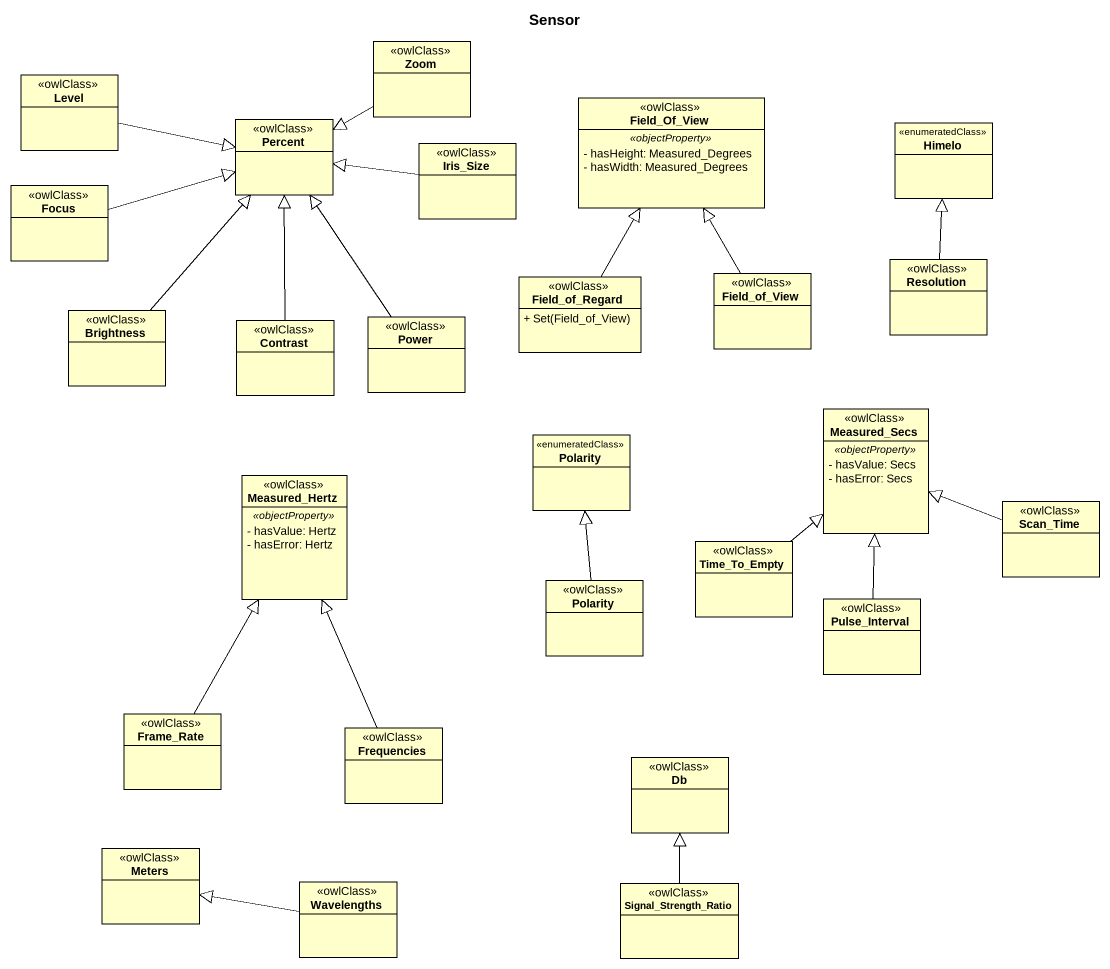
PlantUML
@startuml
title Sensor
hide circle
hide empty members
skinparam classAttributeIconSize 0
class Zoom <<owlClass>>
class Level <<owlClass>>
class Field_Of_View <<owlClass>> {
  .. <<objectProperty>> ..
  - hasHeight: Measured_Degrees
  - hasWidth: Measured_Degrees
}
class Percent <<owlClass>>
class Iris_Size <<owlClass>>
class Himelo <<enumeratedClass>>
class Focus <<owlClass>>
class Field_of_Regard <<owlClass>> {
  + Set(Field_of_View)
}
class Field_of_View <<owlClass>>
class Resolution <<owlClass>>
class Brightness <<owlClass>>
class Contrast <<owlClass>>
class Power <<owlClass>>
class Polarity <<enumeratedClass>>
class Measured_Secs <<owlClass>> {
  .. <<objectProperty>> ..
  - hasValue: Secs
  - hasError: Secs
}
class Measured_Hertz <<owlClass>> {
  .. <<objectProperty>> ..
  - hasValue: Hertz
  - hasError: Hertz
}
class Scan_Time <<owlClass>>
class "Polarity" as Polarity_2 <<owlClass>>
class Time_To_Empty <<owlClass>>
class Pulse_Interval <<owlClass>>
class Frame_Rate <<owlClass>>
class Frequencies <<owlClass>>
class Db <<owlClass>>
class Meters <<owlClass>>
class Wavelengths <<owlClass>>
class Signal_Strength_Ratio <<owlClass>>
Zoom -left-|> Percent
Level -right-|> Percent
Iris_Size -left-|> Percent
Focus -right-|> Percent
Field_of_Regard -up-|> Field_Of_View
Field_of_View -up-|> Field_Of_View
Resolution -up-|> Himelo
Brightness -up-|> Percent
Contrast -up-|> Percent
Power -up-|> Percent
Scan_Time -left-|> Measured_Secs
Polarity_2 -up-|> Polarity
Time_To_Empty -up-|> Measured_Secs
Pulse_Interval -up-|> Measured_Secs
Frame_Rate -up-|> Measured_Hertz
Frequencies -up-|> Measured_Hertz
Wavelengths -left-|> Meters
Signal_Strength_Ratio -up-|> Db
@enduml
